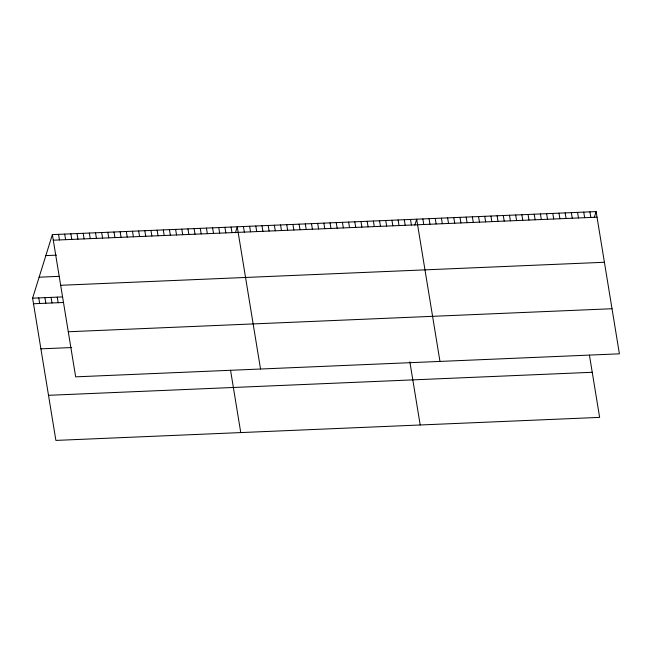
<?xml version="1.0" encoding="UTF-8"?>
<svg xmlns="http://www.w3.org/2000/svg" width="652" height="652" viewBox="0 0 652 652"><rect width="100%" height="100%" fill="white"/><g stroke="black" fill="none" stroke-linecap="round" stroke-linejoin="round"><path stroke-width="0.98" d="M589.424 355.079L599.628 417.386L55.893 440.41L32.6 298.176L52.372 234.614L596.107 211.59L619.4 353.824L75.665 376.848L52.372 234.614M235.38 232.78L237.246 226.79L260.531 369.024M414.811 225.184L416.677 219.194L439.97 361.428M594.241 217.589L596.107 211.59M53.285 240.197L597.02 217.173M45.844 255.592L56.414 255.144M39.128 277.198L59.373 276.342M60.669 285.291L604.404 262.267M32.6 298.176L62.535 296.904M33.513 303.75L63.448 302.479M68.281 331.754L612.016 308.73M40.897 348.844L71.712 347.54M48.509 395.308L592.244 372.284M589.921 211.851L590.834 217.434M583.736 212.12L584.648 217.695M577.55 212.381L578.463 217.955M571.356 212.642L572.269 218.216M565.17 212.902L566.083 218.477M558.984 213.163L559.897 218.738M552.798 213.424L553.711 219.007M546.612 213.685L547.525 219.268M540.418 213.954L541.339 219.528M534.232 214.215L535.145 219.789M528.047 214.475L528.959 220.05M521.861 214.736L522.774 220.311M515.675 214.997L516.588 220.572M509.489 215.258L510.402 220.841M503.295 215.527L504.208 221.101M497.109 215.788L498.022 221.362M490.923 216.048L491.836 221.623M484.738 216.309L485.65 221.884M478.552 216.57L479.464 222.145M472.358 216.831L473.279 222.405M466.172 217.092L467.085 222.674M459.986 217.36L460.899 222.935M453.8 217.621L454.713 223.196M447.614 217.882L448.527 223.457M441.428 218.143L442.341 223.717M435.234 218.404L436.147 223.978M429.049 218.665L429.961 224.247M422.863 218.925L423.776 224.508M410.491 219.455L411.404 225.03M404.297 219.716L405.218 225.29M398.111 219.977L399.024 225.551M391.925 220.237L392.838 225.812M409.847 361.819L420.198 424.982M385.739 220.498L386.652 226.081M379.554 220.759L380.466 226.342M373.368 221.028L374.281 226.603M367.174 221.289L368.087 226.863M360.988 221.55L361.901 227.124M354.802 221.81L355.715 227.385M348.616 222.071L349.529 227.646M342.43 222.332L343.343 227.915M336.236 222.593L337.157 228.176M330.051 222.862L330.963 228.436M323.865 223.123L324.777 228.697M317.679 223.383L318.592 228.958M311.493 223.644L312.406 229.219M305.307 223.905L306.22 229.48M299.113 224.166L300.026 229.748M292.927 224.427L293.84 230.009M286.741 224.695L287.654 230.27M280.556 224.956L281.468 230.531M274.37 225.217L275.283 230.792M268.176 225.478L269.097 231.052M261.99 225.739L262.903 231.313M255.804 225.999L256.717 231.582M249.618 226.26L250.531 231.843M243.432 226.529L244.345 232.104M231.077 227.051L231.998 232.625M224.916 227.312L225.828 232.886M218.754 227.572L219.667 233.147M212.593 227.833L213.506 233.408M230.555 370.271L240.759 432.578M206.431 228.094L207.344 233.669M200.27 228.355L201.183 233.929M194.109 228.616L195.021 234.19M187.947 228.876L188.86 234.451M181.786 229.137L182.699 234.712M175.616 229.398L176.529 234.973M169.455 229.659L170.368 235.233M163.293 229.92L164.206 235.494M157.132 230.18L158.045 235.755M150.971 230.441L151.883 236.016M144.809 230.702L145.722 236.277M138.648 230.963L139.561 236.537M132.486 231.224L133.399 236.798M126.317 231.484L127.238 237.059M120.155 231.745L121.068 237.32M113.994 232.006L114.907 237.581M107.833 232.267L108.745 237.841M101.671 232.528L102.584 238.102M95.51 232.788L96.423 238.363M89.348 233.049L90.261 238.624M83.187 233.31L84.1 238.885M77.026 233.571L77.938 239.145M70.856 233.832L71.777 239.406M64.695 234.092L65.608 239.667M58.533 234.353L59.446 239.936M57.246 297.133L58.167 302.707M51.084 297.393L51.997 302.968M44.923 297.654L45.836 303.229M38.761 297.915L39.674 303.49"/></g></svg>
